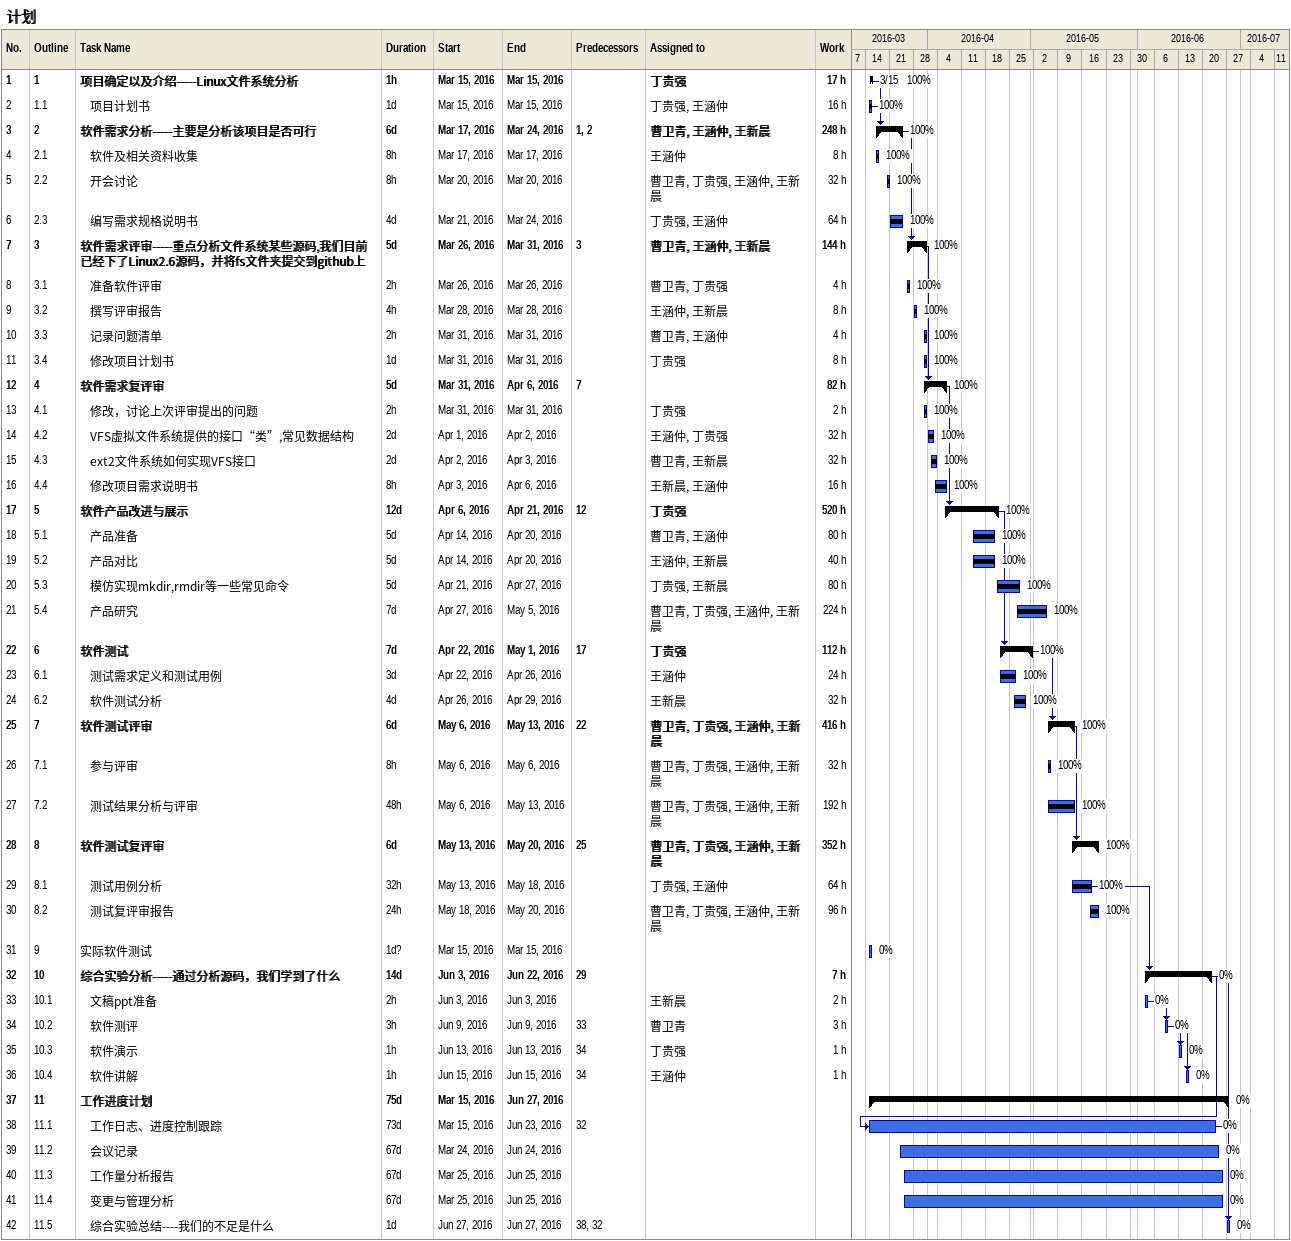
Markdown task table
计划

| ID | WBS | Task | Duration | Start | Finish | Predecessors | Resources | % complete | Work (h) |
|---|---|---|---|---|---|---|---|---|---|
| 1 | 1 | **项目确定以及介绍-----Linux文件系统分析** | 1h | 2016-03-15 | 2016-03-15 |  | 丁贵强 | 100 | 17 |
| 2 | 1.1 | 项目计划书 | 1d | 2016-03-15 | 2016-03-15 |  | 丁贵强, 王涵仲 | 100 | 16 |
| 3 | 2 | **软件需求分析-----主要是分析该项目是否可行** | 6d | 2016-03-17 | 2016-03-24 | 1, 2 | 曹卫青, 王涵仲, 王新晨 | 100 | 248 |
| 4 | 2.1 | 软件及相关资料收集 | 8h | 2016-03-17 | 2016-03-17 |  | 王涵仲 | 100 | 8 |
| 5 | 2.2 | 开会讨论 | 8h | 2016-03-20 | 2016-03-20 |  | 曹卫青, 丁贵强, 王涵仲, 王新晨 | 100 | 32 |
| 6 | 2.3 | 编写需求规格说明书 | 4d | 2016-03-21 | 2016-03-24 |  | 丁贵强, 王涵仲 | 100 | 64 |
| 7 | 3 | **软件需求评审-----重点分析文件系统某些源码,我们目前已经下了Linux2.6源码，并将fs文件夹提交到github上** | 5d | 2016-03-26 | 2016-03-31 | 3 | 曹卫青, 王涵仲, 王新晨 | 100 | 144 |
| 8 | 3.1 | 准备软件评审 | 2h | 2016-03-26 | 2016-03-26 |  | 曹卫青, 丁贵强 | 100 | 4 |
| 9 | 3.2 | 撰写评审报告 | 4h | 2016-03-28 | 2016-03-28 |  | 王涵仲, 王新晨 | 100 | 8 |
| 10 | 3.3 | 记录问题清单 | 2h | 2016-03-31 | 2016-03-31 |  | 曹卫青, 王涵仲 | 100 | 4 |
| 11 | 3.4 | 修改项目计划书 | 1d | 2016-03-31 | 2016-03-31 |  | 丁贵强 | 100 | 8 |
| 12 | 4 | **软件需求复评审** | 5d | 2016-03-31 | 2016-04-06 | 7 |  | 100 | 82 |
| 13 | 4.1 | 修改，讨论上次评审提出的问题 | 2h | 2016-03-31 | 2016-03-31 |  | 丁贵强 | 100 | 2 |
| 14 | 4.2 | VFS虚拟文件系统提供的接口“类”,常见数据结构 | 2d | 2016-04-01 | 2016-04-02 |  | 王涵仲, 丁贵强 | 100 | 32 |
| 15 | 4.3 | ext2文件系统如何实现VFS接口 | 2d | 2016-04-02 | 2016-04-03 |  | 曹卫青, 王新晨 | 100 | 32 |
| 16 | 4.4 | 修改项目需求说明书 | 8h | 2016-04-03 | 2016-04-06 |  | 王新晨, 王涵仲 | 100 | 16 |
| 17 | 5 | **软件产品改进与展示** | 12d | 2016-04-06 | 2016-04-21 | 12 | 丁贵强 | 100 | 520 |
| 18 | 5.1 | 产品准备 | 5d | 2016-04-14 | 2016-04-20 |  | 曹卫青, 王涵仲 | 100 | 80 |
| 19 | 5.2 | 产品对比 | 5d | 2016-04-14 | 2016-04-20 |  | 王涵仲, 王新晨 | 100 | 40 |
| 20 | 5.3 | 模仿实现mkdir,rmdir等一些常见命令 | 5d | 2016-04-21 | 2016-04-27 |  | 丁贵强, 王新晨 | 100 | 80 |
| 21 | 5.4 | 产品研究 | 7d | 2016-04-27 | 2016-05-05 |  | 曹卫青, 丁贵强, 王涵仲, 王新晨 | 100 | 224 |
| 22 | 6 | **软件测试** | 7d | 2016-04-22 | 2016-05-01 | 17 | 丁贵强 | 100 | 112 |
| 23 | 6.1 | 测试需求定义和测试用例 | 3d | 2016-04-22 | 2016-04-26 |  | 王涵仲 | 100 | 24 |
| 24 | 6.2 | 软件测试分析 | 4d | 2016-04-26 | 2016-04-29 |  | 王新晨 | 100 | 32 |
| 25 | 7 | **软件测试评审** | 6d | 2016-05-06 | 2016-05-13 | 22 | 曹卫青, 丁贵强, 王涵仲, 王新晨 | 100 | 416 |
| 26 | 7.1 | 参与评审 | 8h | 2016-05-06 | 2016-05-06 |  | 曹卫青, 丁贵强, 王涵仲, 王新晨 | 100 | 32 |
| 27 | 7.2 | 测试结果分析与评审 | 48h | 2016-05-06 | 2016-05-13 |  | 曹卫青, 丁贵强, 王涵仲, 王新晨 | 100 | 192 |
| 28 | 8 | **软件测试复评审** | 6d | 2016-05-13 | 2016-05-20 | 25 | 曹卫青, 丁贵强, 王涵仲, 王新晨 | 100 | 352 |
| 29 | 8.1 | 测试用例分析 | 32h | 2016-05-13 | 2016-05-18 |  | 丁贵强, 王涵仲 | 100 | 64 |
| 30 | 8.2 | 测试复评审报告 | 24h | 2016-05-18 | 2016-05-20 |  | 曹卫青, 丁贵强, 王涵仲, 王新晨 | 100 | 96 |
| 31 | 9 | 实际软件测试 | 1d? | 2016-03-15 | 2016-03-15 |  |  | 0 |  |
| 32 | 10 | **综合实验分析-----通过分析源码，我们学到了什么** | 14d | 2016-06-03 | 2016-06-22 | 29 |  | 0 | 7 |
| 33 | 10.1 | 文稿ppt准备 | 2h | 2016-06-03 | 2016-06-03 |  | 王新晨 | 0 | 2 |
| 34 | 10.2 | 软件测评 | 3h | 2016-06-09 | 2016-06-09 | 33 | 曹卫青 | 0 | 3 |
| 35 | 10.3 | 软件演示 | 1h | 2016-06-13 | 2016-06-13 | 34 | 丁贵强 | 0 | 1 |
| 36 | 10.4 | 软件讲解 | 1h | 2016-06-15 | 2016-06-15 | 34 | 王涵仲 | 0 | 1 |
| 37 | 11 | **工作进度计划** | 75d | 2016-03-15 | 2016-06-27 |  |  | 0 |  |
| 38 | 11.1 | 工作日志、进度控制跟踪 | 73d | 2016-03-15 | 2016-06-23 | 32 |  | 0 |  |
| 39 | 11.2 | 会议记录 | 67d | 2016-03-24 | 2016-06-24 |  |  | 0 |  |
| 40 | 11.3 | 工作量分析报告 | 67d | 2016-03-25 | 2016-06-25 |  |  | 0 |  |
| 41 | 11.4 | 变更与管理分析 | 67d | 2016-03-25 | 2016-06-25 |  |  | 0 |  |
| 42 | 11.5 | 综合实验总结----我们的不足是什么 | 1d | 2016-06-27 | 2016-06-27 | 38, 32 |  | 0 |  |
